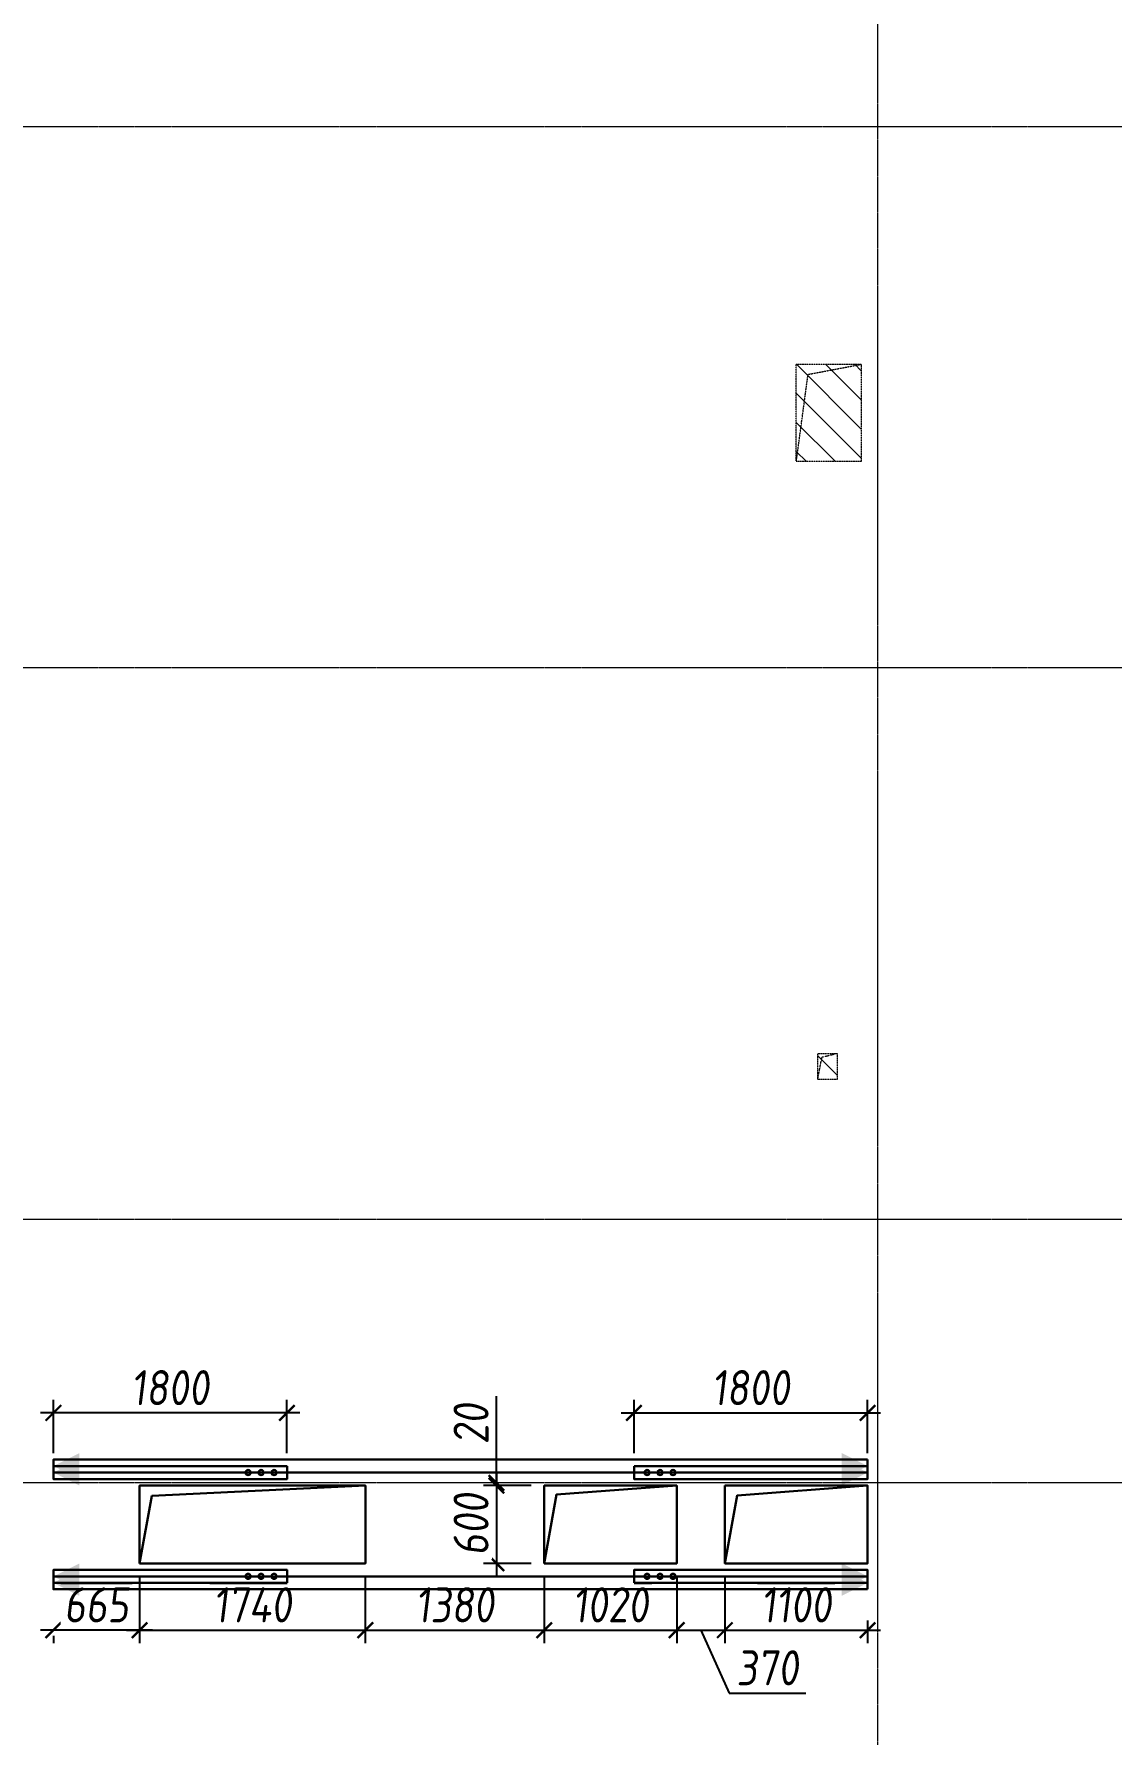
# Model space of a CAD drawing. Header units: millimetres. Extents: x -233751 to 529254, y -907864 to 285890.
# Drawn here: x 64472 to 72773, y 62781 to 75881 of the extents above; entities that cross this region are included whole.
import ezdxf

# ---------------------------------------------------------------- set-up
doc = ezdxf.new("R2010")
doc.units = ezdxf.units.MM
doc.linetypes.add('ADSK_Штриховая_ш2 п1', pattern=[3, 2, -1])
doc.linetypes.add('осевая', pattern=[2, 1.25, -0.25, 0.25, -0.25])
doc.layers.get('0').update_dxf_attribs({"lineweight": 30})
doc.layers.get('Defpoints').update_dxf_attribs({"lineweight": 0})
for name, color, linetype, lineweight in [('КР_Металл', 3, 'Continuous', 30), ('КР_Новые отверстия', 5, 'Continuous', 30), ('КР_Оси', 7, 'Continuous', 5), ('КР_Размеры отверстия', 7, 'Continuous', 5), ('КР_Размеры усиление', 1, 'Continuous', 5), ('КР_Сущ отверстия', 6, 'Continuous', 15)]:
    doc.layers.add(name, color=color, linetype=linetype, lineweight=lineweight)
doc.styles.add('ISOCPEUR', font='isocpeur.ttf', dxfattribs={"width": 0.85, "oblique": 7})
doc.dimstyles.new('R_100', dxfattribs={"dimtxt": 270, "dimasz": 120, "dimexe": 100, "dimexo": 100, "dimgap": 60, "dimtad": 1, "dimdec": 0, "dimrnd": 5, "dimzin": 0, "dimdsep": 46, "dimtxsty": 'ISOCPEUR', "dimblk": 'ARCHTICK', "dimcen": 0, "dimdle": 100, "dimclrd": 256, "dimclre": 256, "dimclrt": 256, "dimadec": 0, "dimazin": 0, "dimtfac": 2, "dimtdec": 0, "dimtmove": 0, "dimatfit": 3, "dimfxl": 1, "dimtvp": 3, "dimtfill": 1, "dimtolj": 1, "dimtzin": 0, "dimarcsym": 0})

# ---------------------------------------------------------------- blocks, each defined once
blk = doc.blocks.new('*U2033')
at = {"color": 0, "linetype": 'ByBlock', "lineweight": -2, "ltscale": 10}
blk.add_line((0, 0), (-74924, 0), dxfattribs=at)
blk = doc.blocks.new('*U2034')
at = {"color": 0, "linetype": 'ByBlock', "lineweight": -2, "ltscale": 10}
blk.add_line((0, 0), (-74924, 0), dxfattribs=at)
blk = doc.blocks.new('*U2035')
at = {"color": 0, "linetype": 'ByBlock', "lineweight": -2, "ltscale": 10}
blk.add_line((0, 0), (-74924, 0), dxfattribs=at)
blk = doc.blocks.new('*U2036')
at = {"color": 0, "linetype": 'ByBlock', "lineweight": -2, "ltscale": 10}
blk.add_line((0, 0), (-74924, 0), dxfattribs=at)
blk = doc.blocks.new('*U2045')
at = {"color": 0, "linetype": 'ByBlock', "lineweight": -2, "ltscale": 10}
blk.add_line((0, 0), (0, -34307), dxfattribs=at)
blk = doc.blocks.new('_ArchTick')
at = {"color": 0, "linetype": 'ByBlock', "const_width": 0.15}
blk.add_lwpolyline([(-0.5, -0.5), (0.5, 0.5)], dxfattribs=at)
blk = doc.blocks.new('*D941')
at = {"layer": 'Defpoints', "color": 0, "transparency": 16777216}
for p in [(65286, 64096), (67026, 64096), (67026, 63581)]:
    blk.add_point(p, dxfattribs=at)
at = {"layer": 'КР_Размеры отверстия', "lineweight": -2, "transparency": 16777216}
for p, q in [((65286, 63996), (65286, 63481)), ((67026, 63996), (67026, 63481)), ((65186, 63581), (67126, 63581))]:
    blk.add_line(p, q, dxfattribs=at)
at = {"layer": 'КР_Размеры отверстия', "lineweight": -2, "transparency": 16777216, "xscale": 120, "yscale": 120, "zscale": 120, "rotation": 180}
blk.add_blockref('_ArchTick', (65286, 63581), dxfattribs=at)
at = {"layer": 'КР_Размеры отверстия', "lineweight": -2, "transparency": 16777216, "xscale": 120, "yscale": 120, "zscale": 120}
blk.add_blockref('_ArchTick', (67026, 63581), dxfattribs=at)
at = {"layer": 'КР_Размеры отверстия', "transparency": 16777216, "insert": (66156, 63776), "char_height": 270, "attachment_point": 5, "style": 'ISOCPEUR', "bg_fill": 3, "box_fill_scale": 1.1, "bg_fill_color": 256, "bg_fill_true_color": 13158600, "bg_fill_transparency": 0}
blk.add_mtext('\\A1;1740', dxfattribs=at)
blk = doc.blocks.new('*D942')
at = {"layer": 'Defpoints', "color": 0, "transparency": 16777216}
for p in [(67026, 64096), (68405, 64096), (68405, 63581)]:
    blk.add_point(p, dxfattribs=at)
at = {"layer": 'КР_Размеры отверстия', "lineweight": -2, "transparency": 16777216}
for p, q in [((67026, 63996), (67026, 63481)), ((68405, 63996), (68405, 63481)), ((66926, 63581), (68505, 63581))]:
    blk.add_line(p, q, dxfattribs=at)
at = {"layer": 'КР_Размеры отверстия', "lineweight": -2, "transparency": 16777216, "xscale": 120, "yscale": 120, "zscale": 120, "rotation": 180}
blk.add_blockref('_ArchTick', (67026, 63581), dxfattribs=at)
at = {"layer": 'КР_Размеры отверстия', "lineweight": -2, "transparency": 16777216, "xscale": 120, "yscale": 120, "zscale": 120}
blk.add_blockref('_ArchTick', (68405, 63581), dxfattribs=at)
at = {"layer": 'КР_Размеры отверстия', "transparency": 16777216, "insert": (67716, 63776), "char_height": 270, "attachment_point": 5, "style": 'ISOCPEUR', "bg_fill": 3, "box_fill_scale": 1.1, "bg_fill_color": 256, "bg_fill_true_color": 13158600, "bg_fill_transparency": 0}
blk.add_mtext('\\A1;1380', dxfattribs=at)
blk = doc.blocks.new('*D943')
at = {"layer": 'Defpoints', "color": 0, "transparency": 16777216}
for p in [(68405, 64096), (69426, 64096), (69426, 63581)]:
    blk.add_point(p, dxfattribs=at)
at = {"layer": 'КР_Размеры отверстия', "lineweight": -2, "transparency": 16777216}
for p, q in [((68405, 63996), (68405, 63481)), ((69426, 63996), (69426, 63481)), ((68305, 63581), (69526, 63581))]:
    blk.add_line(p, q, dxfattribs=at)
at = {"layer": 'КР_Размеры отверстия', "lineweight": -2, "transparency": 16777216, "xscale": 120, "yscale": 120, "zscale": 120, "rotation": 180}
blk.add_blockref('_ArchTick', (68405, 63581), dxfattribs=at)
at = {"layer": 'КР_Размеры отверстия', "lineweight": -2, "transparency": 16777216, "xscale": 120, "yscale": 120, "zscale": 120}
blk.add_blockref('_ArchTick', (69426, 63581), dxfattribs=at)
at = {"layer": 'КР_Размеры отверстия', "transparency": 16777216, "insert": (68916, 63776), "char_height": 270, "attachment_point": 5, "style": 'ISOCPEUR', "bg_fill": 3, "box_fill_scale": 1.1, "bg_fill_color": 256, "bg_fill_true_color": 13158600, "bg_fill_transparency": 0}
blk.add_mtext('\\A1;1020', dxfattribs=at)
blk = doc.blocks.new('*D944')
at = {"layer": 'Defpoints', "color": 0, "transparency": 16777216}
for p in [(69426, 64096), (69797, 64096), (69797, 63581)]:
    blk.add_point(p, dxfattribs=at)
at = {"layer": 'КР_Размеры отверстия', "lineweight": -2, "transparency": 16777216}
for p, q in [((69426, 63996), (69426, 63481)), ((69797, 63996), (69797, 63481)), ((69326, 63581), (69897, 63581)), ((69612, 63581), (69831, 63096)), ((69831, 63096), (70421, 63096))]:
    blk.add_line(p, q, dxfattribs=at)
at = {"layer": 'КР_Размеры отверстия', "lineweight": -2, "transparency": 16777216, "xscale": 120, "yscale": 120, "zscale": 120, "rotation": 180}
blk.add_blockref('_ArchTick', (69426, 63581), dxfattribs=at)
at = {"layer": 'КР_Размеры отверстия', "transparency": 16777216, "insert": (70126, 63291), "char_height": 270, "attachment_point": 5, "style": 'ISOCPEUR', "bg_fill": 3, "box_fill_scale": 1.1, "bg_fill_color": 256, "bg_fill_true_color": 13158600, "bg_fill_transparency": 0}
blk.add_mtext('\\A1;370', dxfattribs=at)
at = {"layer": 'КР_Размеры отверстия', "lineweight": -2, "transparency": 16777216, "xscale": 120, "yscale": 120, "zscale": 120}
blk.add_blockref('_ArchTick', (69797, 63581), dxfattribs=at)
blk = doc.blocks.new('*D945')
at = {"layer": 'Defpoints', "color": 0, "transparency": 16777216}
for p in [(69797, 64096), (70897, 63756), (70897, 63581)]:
    blk.add_point(p, dxfattribs=at)
at = {"layer": 'КР_Размеры отверстия', "lineweight": -2, "transparency": 16777216}
for p, q in [((69797, 63996), (69797, 63481)), ((69697, 63581), (70997, 63581)), ((70897, 63656), (70897, 63481))]:
    blk.add_line(p, q, dxfattribs=at)
at = {"layer": 'КР_Размеры отверстия', "lineweight": -2, "transparency": 16777216, "xscale": 120, "yscale": 120, "zscale": 120, "rotation": 180}
blk.add_blockref('_ArchTick', (69797, 63581), dxfattribs=at)
at = {"layer": 'КР_Размеры отверстия', "lineweight": -2, "transparency": 16777216, "xscale": 120, "yscale": 120, "zscale": 120}
blk.add_blockref('_ArchTick', (70897, 63581), dxfattribs=at)
at = {"layer": 'КР_Размеры отверстия', "transparency": 16777216, "insert": (70347, 63776), "char_height": 270, "attachment_point": 5, "style": 'ISOCPEUR', "bg_fill": 3, "box_fill_scale": 1.1, "bg_fill_color": 256, "bg_fill_true_color": 13158600, "bg_fill_transparency": 0}
blk.add_mtext('\\A1;1100', dxfattribs=at)
blk = doc.blocks.new('*D960')
at = {"layer": 'Defpoints', "color": 0, "transparency": 16777216}
for p in [(68405, 64695), (68405, 64096)]:
    blk.add_point(p, dxfattribs=at)
at = {"layer": 'КР_Размеры отверстия', "lineweight": -2, "transparency": 16777216}
for p, q in [((68036, 64795), (68036, 63996)), ((68305, 64695), (67936, 64695)), ((68305, 64096), (67936, 64096))]:
    blk.add_line(p, q, dxfattribs=at)
at = {"layer": 'КР_Размеры отверстия', "lineweight": -2, "transparency": 16777216, "xscale": 120, "yscale": 120, "zscale": 120}
for p, rotation in [((68036, 64695), 90), ((68036, 64096), 270)]:
    blk.add_blockref('_ArchTick', p, dxfattribs=dict(at, rotation=rotation))
at = {"layer": 'КР_Размеры отверстия', "transparency": 16777216, "insert": (67841, 64395), "char_height": 270, "attachment_point": 5, "rotation": 90, "style": 'ISOCPEUR', "bg_fill": 3, "box_fill_scale": 1.1, "bg_fill_color": 256, "bg_fill_true_color": 13158600, "bg_fill_transparency": 0}
blk.add_mtext('\\A1;600', dxfattribs=at)
at = {"layer": 'Defpoints', "color": 0, "transparency": 16777216}
blk.add_point((68036, 64096), dxfattribs=at)
blk = doc.blocks.new('*D961')
at = {"layer": 'Defpoints', "color": 0, "transparency": 16777216}
blk.add_point((65286, 64096), dxfattribs=at)
at = {"layer": 'КР_Размеры отверстия', "lineweight": -2, "transparency": 16777216}
for p, q in [((65286, 63996), (65286, 63481)), ((65386, 63581), (64522, 63581)), ((64622, 63537), (64622, 63481))]:
    blk.add_line(p, q, dxfattribs=at)
at = {"layer": 'КР_Размеры отверстия', "lineweight": -2, "transparency": 16777216, "xscale": 120, "yscale": 120, "zscale": 120, "rotation": 180}
blk.add_blockref('_ArchTick', (64622, 63581), dxfattribs=at)
at = {"layer": 'КР_Размеры отверстия', "lineweight": -2, "transparency": 16777216, "xscale": 120, "yscale": 120, "zscale": 120}
blk.add_blockref('_ArchTick', (65286, 63581), dxfattribs=at)
at = {"layer": 'КР_Размеры отверстия', "transparency": 16777216, "insert": (64954, 63776), "char_height": 270, "attachment_point": 5, "style": 'ISOCPEUR', "bg_fill": 3, "box_fill_scale": 1.1, "bg_fill_color": 256, "bg_fill_true_color": 13158600, "bg_fill_transparency": 0}
blk.add_mtext('\\A1;665', dxfattribs=at)
at = {"layer": 'Defpoints', "color": 0, "transparency": 16777216}
for p in [(64622, 63637), (64622, 63581)]:
    blk.add_point(p, dxfattribs=at)
blk = doc.blocks.new('*D962')
at = {"layer": 'Defpoints', "color": 0, "transparency": 16777216}
for p in [(68036, 64716), (68036, 64716), (68405, 64695)]:
    blk.add_point(p, dxfattribs=at)
at = {"layer": 'КР_Размеры отверстия', "lineweight": -2, "transparency": 16777216}
for p, q in [((68036, 64716), (68036, 65384)), ((68036, 64695), (68036, 64716)), ((68305, 64695), (67936, 64695)), ((68036, 64695), (68036, 64575))]:
    blk.add_line(p, q, dxfattribs=at)
at = {"layer": 'КР_Размеры отверстия', "lineweight": -2, "transparency": 16777216, "xscale": 120, "yscale": 120, "zscale": 120}
for p, rotation in [((68036, 64716), 270), ((68036, 64695), 90)]:
    blk.add_blockref('_ArchTick', p, dxfattribs=dict(at, rotation=rotation))
at = {"layer": 'КР_Размеры отверстия', "transparency": 16777216, "insert": (67841, 65170), "char_height": 270, "attachment_point": 5, "rotation": 90, "style": 'ISOCPEUR', "bg_fill": 3, "box_fill_scale": 1.1, "bg_fill_color": 256, "bg_fill_true_color": 13158600, "bg_fill_transparency": 0}
blk.add_mtext('\\A1;20', dxfattribs=at)
blk = doc.blocks.new('*D1282')
at = {"layer": 'Defpoints', "color": 0, "transparency": 16777216}
for p in [(64622, 65255), (64622, 64846), (66422, 64846)]:
    blk.add_point(p, dxfattribs=at)
at = {"layer": 'КР_Размеры усиление', "color": 3, "lineweight": -2, "transparency": 16777216}
for p, q in [((66522, 65255), (64522, 65255)), ((64622, 64946), (64622, 65355)), ((66422, 64946), (66422, 65355))]:
    blk.add_line(p, q, dxfattribs=at)
at = {"layer": 'КР_Размеры усиление', "color": 3, "lineweight": -2, "transparency": 16777216, "xscale": 120, "yscale": 120, "zscale": 120, "rotation": 180}
blk.add_blockref('_ArchTick', (64622, 65255), dxfattribs=at)
at = {"layer": 'КР_Размеры усиление', "color": 3, "lineweight": -2, "transparency": 16777216, "xscale": 120, "yscale": 120, "zscale": 120}
blk.add_blockref('_ArchTick', (66422, 65255), dxfattribs=at)
at = {"layer": 'КР_Размеры усиление', "color": 3, "transparency": 16777216, "insert": (65522, 65450), "char_height": 270, "attachment_point": 5, "style": 'ISOCPEUR', "bg_fill": 3, "box_fill_scale": 1.1, "bg_fill_color": 256, "bg_fill_true_color": 13158600, "bg_fill_transparency": 0}
blk.add_mtext('\\A1;1800', dxfattribs=at)
blk = doc.blocks.new('*D1283')
at = {"layer": 'Defpoints', "color": 0, "transparency": 16777216}
for p in [(70897, 65255), (69097, 64846), (70897, 64846)]:
    blk.add_point(p, dxfattribs=at)
at = {"layer": 'КР_Размеры усиление', "color": 3, "lineweight": -2, "transparency": 16777216}
for p, q in [((68997, 65255), (70997, 65255)), ((69097, 64946), (69097, 65355)), ((70897, 64946), (70897, 65355))]:
    blk.add_line(p, q, dxfattribs=at)
at = {"layer": 'КР_Размеры усиление', "color": 3, "lineweight": -2, "transparency": 16777216, "xscale": 120, "yscale": 120, "zscale": 120, "rotation": 180}
blk.add_blockref('_ArchTick', (69097, 65255), dxfattribs=at)
at = {"layer": 'КР_Размеры усиление', "color": 3, "lineweight": -2, "transparency": 16777216, "xscale": 120, "yscale": 120, "zscale": 120}
blk.add_blockref('_ArchTick', (70897, 65255), dxfattribs=at)
at = {"layer": 'КР_Размеры усиление', "color": 3, "transparency": 16777216, "insert": (69997, 65450), "char_height": 270, "attachment_point": 5, "style": 'ISOCPEUR', "bg_fill": 3, "box_fill_scale": 1.1, "bg_fill_color": 256, "bg_fill_true_color": 13158600, "bg_fill_transparency": 0}
blk.add_mtext('\\A1;1800', dxfattribs=at)

msp = doc.modelspace()

# ---------------------------------------------------------------- hatches: boundary and pattern name
at = {"layer": 'КР_Металл', "lineweight": 5}
h = msp.add_hatch(color=6, dxfattribs=at)
h.dxf.hatch_style = 1
h.paths.add_polyline_path([(64622.5, 64845.7), (64822.5, 64945.7), (64822.5, 64745.7)])
h = msp.add_hatch(color=6, dxfattribs=at)
h.dxf.hatch_style = 1
h.paths.add_polyline_path([(64622.5, 64795.7), (64822.5, 64895.7), (64822.5, 64695.7)])
h = msp.add_hatch(color=6, dxfattribs=at)
h.dxf.hatch_style = 1
h.paths.add_polyline_path([(70897.5, 64845.7), (70697.5, 64945.7), (70697.5, 64745.7)])
h = msp.add_hatch(color=6, dxfattribs=at)
h.dxf.hatch_style = 1
h.paths.add_polyline_path([(70897.5, 64795.7), (70697.5, 64895.7), (70697.5, 64695.7)])
at = {"layer": 'КР_Сущ отверстия'}
h = msp.add_hatch(dxfattribs=at)
h.set_pattern_fill('ANSI31', scale=50, angle=90)
h.paths.add_polyline_path([(70847.5, 73335.7), (70347.5, 73335.7), (70347.5, 72585.7), (70847.5, 72585.7)])
h = msp.add_hatch(dxfattribs=at)
h.set_pattern_fill('ANSI31', scale=50, angle=90)
h.paths.add_polyline_path([(70662.5, 68025.7), (70512.5, 68025.7), (70512.5, 67825.7), (70662.5, 67825.7)])

# ---------------------------------------------------------------- linework, layer by layer
at = {"layer": 'КР_Металл'}
for points in [[(66422.5, 64845.7), (66422.5, 64745.7), (64622.5, 64745.7), (64622.5, 64845.7)], [(69097.5, 64845.7), (69097.5, 64745.7), (70897.5, 64745.7), (70897.5, 64845.7)]]:
    msp.add_lwpolyline(points, close=True, dxfattribs=at)
for centre in [(66122.5, 64795.7), (66222.5, 64795.7), (66322.5, 64795.7), (69197.5, 64795.7), (69297.5, 64795.7), (69397.5, 64795.7)]:
    msp.add_circle(centre, 20, dxfattribs=at)
at = {"layer": 'КР_Новые отверстия'}
for points in [[(65286.5, 64095.7), (67026.4, 64095.7), (67026.4, 64695.7), (65286.5, 64695.7)], [(68405.3, 64095.7), (69426.4, 64095.7), (69426.4, 64694.6), (68405.3, 64694.6)], [(69797.5, 64695.7), (70897.5, 64695.7), (70897.5, 64095.7), (69797.5, 64095.7)]]:
    msp.add_lwpolyline(points, close=True, dxfattribs=at)
for points in [[(65286.5, 64095.7), (65381.4, 64615.4), (67026.4, 64695.7)], [(68405.3, 64095.7), (68499.3, 64625.9), (69426.4, 64694.6)], [(69797.5, 64095.7), (69892.9, 64619.4), (70897.5, 64695.7)]]:
    msp.add_lwpolyline(points, dxfattribs=at)
at = {"layer": 'КР_Сущ отверстия', "linetype": 'ADSK_Штриховая_ш2 п1'}
msp.add_lwpolyline([(70847.5, 72585.7), (70347.5, 72585.7), (70347.5, 73335.7), (70847.5, 73335.7)], close=True, dxfattribs=at)
msp.add_lwpolyline([(70347.5, 72585.7), (70438.2, 73258), (70847.5, 73335.7)], dxfattribs=at)
at = {"layer": 'КР_Сущ отверстия', "linetype": 'ADSK_Штриховая_ш2 п1', "ltscale": 0.3}
msp.add_lwpolyline([(70662.5, 67825.7), (70512.5, 67825.7), (70512.5, 68025.7), (70662.5, 68025.7)], close=True, dxfattribs=at)
msp.add_lwpolyline([(70512.5, 67825.7), (70545.6, 67997.3), (70662.5, 68025.7)], dxfattribs=at)

# ---------------------------------------------------------------- block references
at = {"layer": 'КР_Оси', "linetype": 'осевая'}
for name, p in [('*U2045', (70972.5, 87701.9)), ('*U2036', (129105.9, 75165.7)), ('*U2035', (129105.9, 70995.7)), ('*U2034', (129105.9, 66745.7)), ('*U2033', (129105.9, 64715.7))]:
    msp.add_blockref(name, p, dxfattribs=at)

# ---------------------------------------------------------------- next in the draw order: dimensions: what is measured, and where the dimension line sits
at = {"layer": 'КР_Размеры отверстия'}
dim = msp.add_linear_dim(base=(67026.4, 63581.1), p1=(65286.5, 64095.7), p2=(67026.4, 64095.7), dimstyle='R_100', override={"dimpost": '\\X'}, dxfattribs=at)
dim.commit()
dim.dimension.update_dxf_attribs({"geometry": '*D941', "text_midpoint": (66156.4, 63776.1)})

# ---------------------------------------------------------------- next in the draw order: linework, layer by layer
at = {"layer": 'КР_Металл'}
for centre in [(66122.5, 63995.7), (66222.5, 63995.7), (66322.5, 63995.7)]:
    msp.add_circle(centre, 20, dxfattribs=at)

# ---------------------------------------------------------------- next in the draw order: dimensions: what is measured, and where the dimension line sits
at = {"layer": 'КР_Размеры отверстия'}
for base, p1, p2, picture, middle in [((64622.5, 63581.1), (65286.5, 64095.7), (64622.5, 63637.1), '*D961', (64954.5, 63776.1)), ((68405.3, 63581.1), (67026.4, 64095.7), (68405.3, 64095.7), '*D942', (67715.8, 63776.1))]:
    dim = msp.add_linear_dim(base=base, p1=p1, p2=p2, dimstyle='R_100', override={"dimpost": '\\X'}, dxfattribs=at)
    dim.commit()
    dim.dimension.update_dxf_attribs({"geometry": picture, "text_midpoint": middle})

# ---------------------------------------------------------------- next in the draw order: hatches: boundary and pattern name
at = {"layer": 'КР_Металл', "lineweight": 5}
h = msp.add_hatch(color=6, dxfattribs=at)
h.dxf.hatch_style = 1
h.paths.add_polyline_path([(64622.5, 63995.7), (64822.5, 64095.7), (64822.5, 63895.7)])
h = msp.add_hatch(color=6, dxfattribs=at)
h.dxf.hatch_style = 1
h.paths.add_polyline_path([(64622.5, 63945.7), (64822.5, 64045.7), (64822.5, 63845.7)])

# ---------------------------------------------------------------- next in the draw order: linework, layer by layer
at = {"layer": 'КР_Металл'}
msp.add_lwpolyline([(66422.5, 63945.7), (66422.5, 64045.7), (64622.5, 64045.7), (64622.5, 63945.7)], close=True, dxfattribs=at)

# ---------------------------------------------------------------- next in the draw order: dimensions: what is measured, and where the dimension line sits
at = {"layer": 'КР_Размеры отверстия'}
dim = msp.add_linear_dim(base=(69426.4, 63581.1), p1=(68405.3, 64095.7), p2=(69426.4, 64095.7), dimstyle='R_100', override={"dimpost": '\\X'}, dxfattribs=at)
dim.commit()
dim.dimension.update_dxf_attribs({"geometry": '*D943', "text_midpoint": (68915.8, 63776.1)})

# ---------------------------------------------------------------- next in the draw order: linework, layer by layer
at = {"layer": 'КР_Металл'}
msp.add_circle((69197.5, 63995.7), 20, dxfattribs=at)

# ---------------------------------------------------------------- next in the draw order: dimensions: what is measured, and where the dimension line sits
at = {"layer": 'КР_Размеры отверстия'}
dim = msp.add_linear_dim(base=(68036.5, 64095.7), p1=(68405.3, 64694.6), p2=(68405.3, 64095.7), angle=90, dimstyle='R_100', override={"dimpost": '\\X'}, dxfattribs=at)
dim.commit()
dim.dimension.update_dxf_attribs({"geometry": '*D960', "text_midpoint": (67841.5, 64395.1)})
dim = msp.add_linear_dim(base=(69797.5, 63581.1), p1=(69426.4, 64095.7), p2=(69797.5, 64095.7), dimstyle='R_100', override={"dimpost": '\\X', "dimtmove": 1}, dxfattribs=at)
dim.commit()
dim.dimension.update_dxf_attribs({"geometry": '*D944', "text_midpoint": (69891.4, 63096.1), "dimtype": 160})

# ---------------------------------------------------------------- next in the draw order: linework, layer by layer
at = {"layer": 'КР_Металл'}
for centre in [(69297.5, 63995.7), (69397.5, 63995.7)]:
    msp.add_circle(centre, 20, dxfattribs=at)

# ---------------------------------------------------------------- next in the draw order: dimensions: what is measured, and where the dimension line sits
at = {"layer": 'КР_Размеры отверстия'}
dim = msp.add_linear_dim(base=(68036.5, 64715.7), p1=(68405.3, 64694.6), p2=(68036.5, 64715.7), angle=270, dimstyle='R_100', override={"dimpost": '\\X'}, dxfattribs=at)
dim.commit()
dim.dimension.update_dxf_attribs({"geometry": '*D962', "text_midpoint": (67841.5, 65170)})
dim = msp.add_linear_dim(base=(70897.5, 63581.1), p1=(69797.5, 64095.7), p2=(70897.5, 63755.7), dimstyle='R_100', override={"dimpost": '\\X'}, dxfattribs=at)
dim.commit()
dim.dimension.update_dxf_attribs({"geometry": '*D945', "text_midpoint": (70347.5, 63776.1)})

# ---------------------------------------------------------------- next in the draw order: hatches: boundary and pattern name
at = {"layer": 'КР_Металл', "lineweight": 5}
h = msp.add_hatch(color=6, dxfattribs=at)
h.dxf.hatch_style = 1
h.paths.add_polyline_path([(70897.5, 63995.7), (70697.5, 64095.7), (70697.5, 63895.7)])
h = msp.add_hatch(color=6, dxfattribs=at)
h.dxf.hatch_style = 1
h.paths.add_polyline_path([(70897.5, 63945.7), (70697.5, 64045.7), (70697.5, 63845.7)])

# ---------------------------------------------------------------- next in the draw order: linework, layer by layer
at = {"layer": 'КР_Металл', "color": 1}
for points in [[(70897.5, 64895.7), (70897.5, 64795.7), (64622.5, 64795.7), (64622.5, 64895.7)], [(70897.5, 63895.7), (70897.5, 63995.7), (64622.5, 63995.7), (64622.5, 63895.7)]]:
    msp.add_lwpolyline(points, close=True, dxfattribs=at)
at = {"layer": 'КР_Металл'}
msp.add_lwpolyline([(69097.5, 63945.7), (69097.5, 64045.7), (70897.5, 64045.7), (70897.5, 63945.7)], close=True, dxfattribs=at)

# ---------------------------------------------------------------- next in the draw order: dimensions: what is measured, and where the dimension line sits
at = {"layer": 'КР_Размеры усиление'}
for p1, p2, distance, picture, middle in [((66422.5, 64845.7), (64622.5, 64845.7), -409.1, '*D1282', (65522.5, 65449.8)), ((69097.5, 64845.7), (70897.5, 64845.7), 409.1, '*D1283', (69997.5, 65449.8))]:
    dim = msp.add_aligned_dim(p1=p1, p2=p2, distance=distance, dimstyle='R_100', override={"dimpost": '\\X', "dimclrd": 3, "dimclre": 3, "dimclrt": 3}, dxfattribs=at)
    dim.commit()
    dim.dimension.update_dxf_attribs({"geometry": picture, "text_midpoint": middle})

doc.saveas('drawing.dxf')
